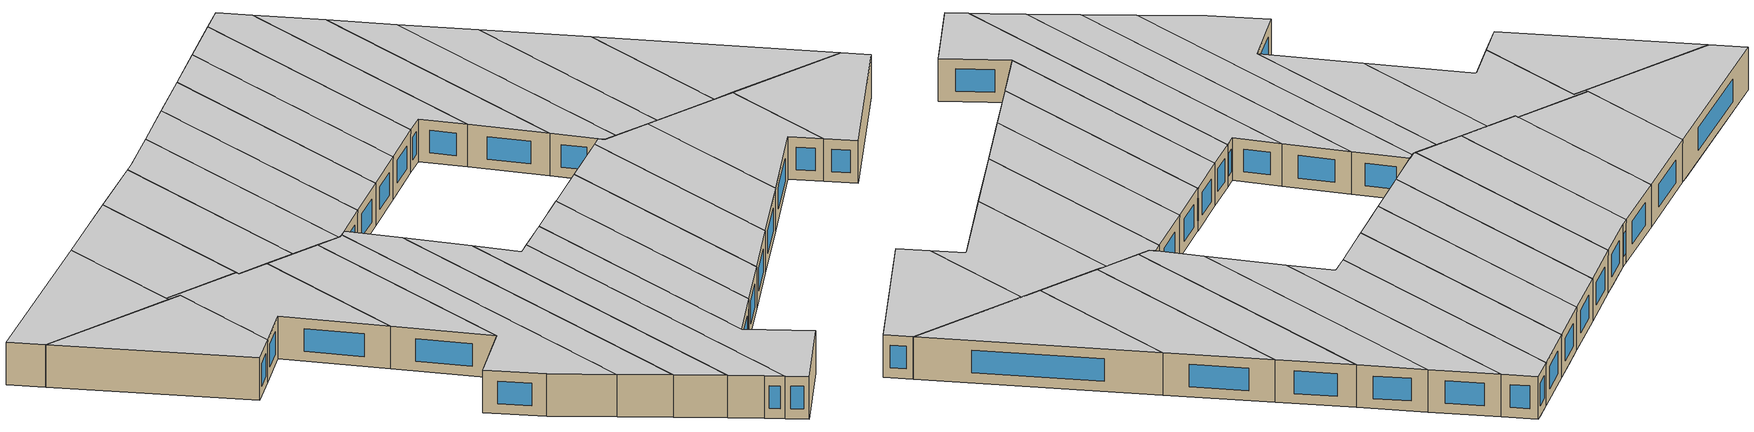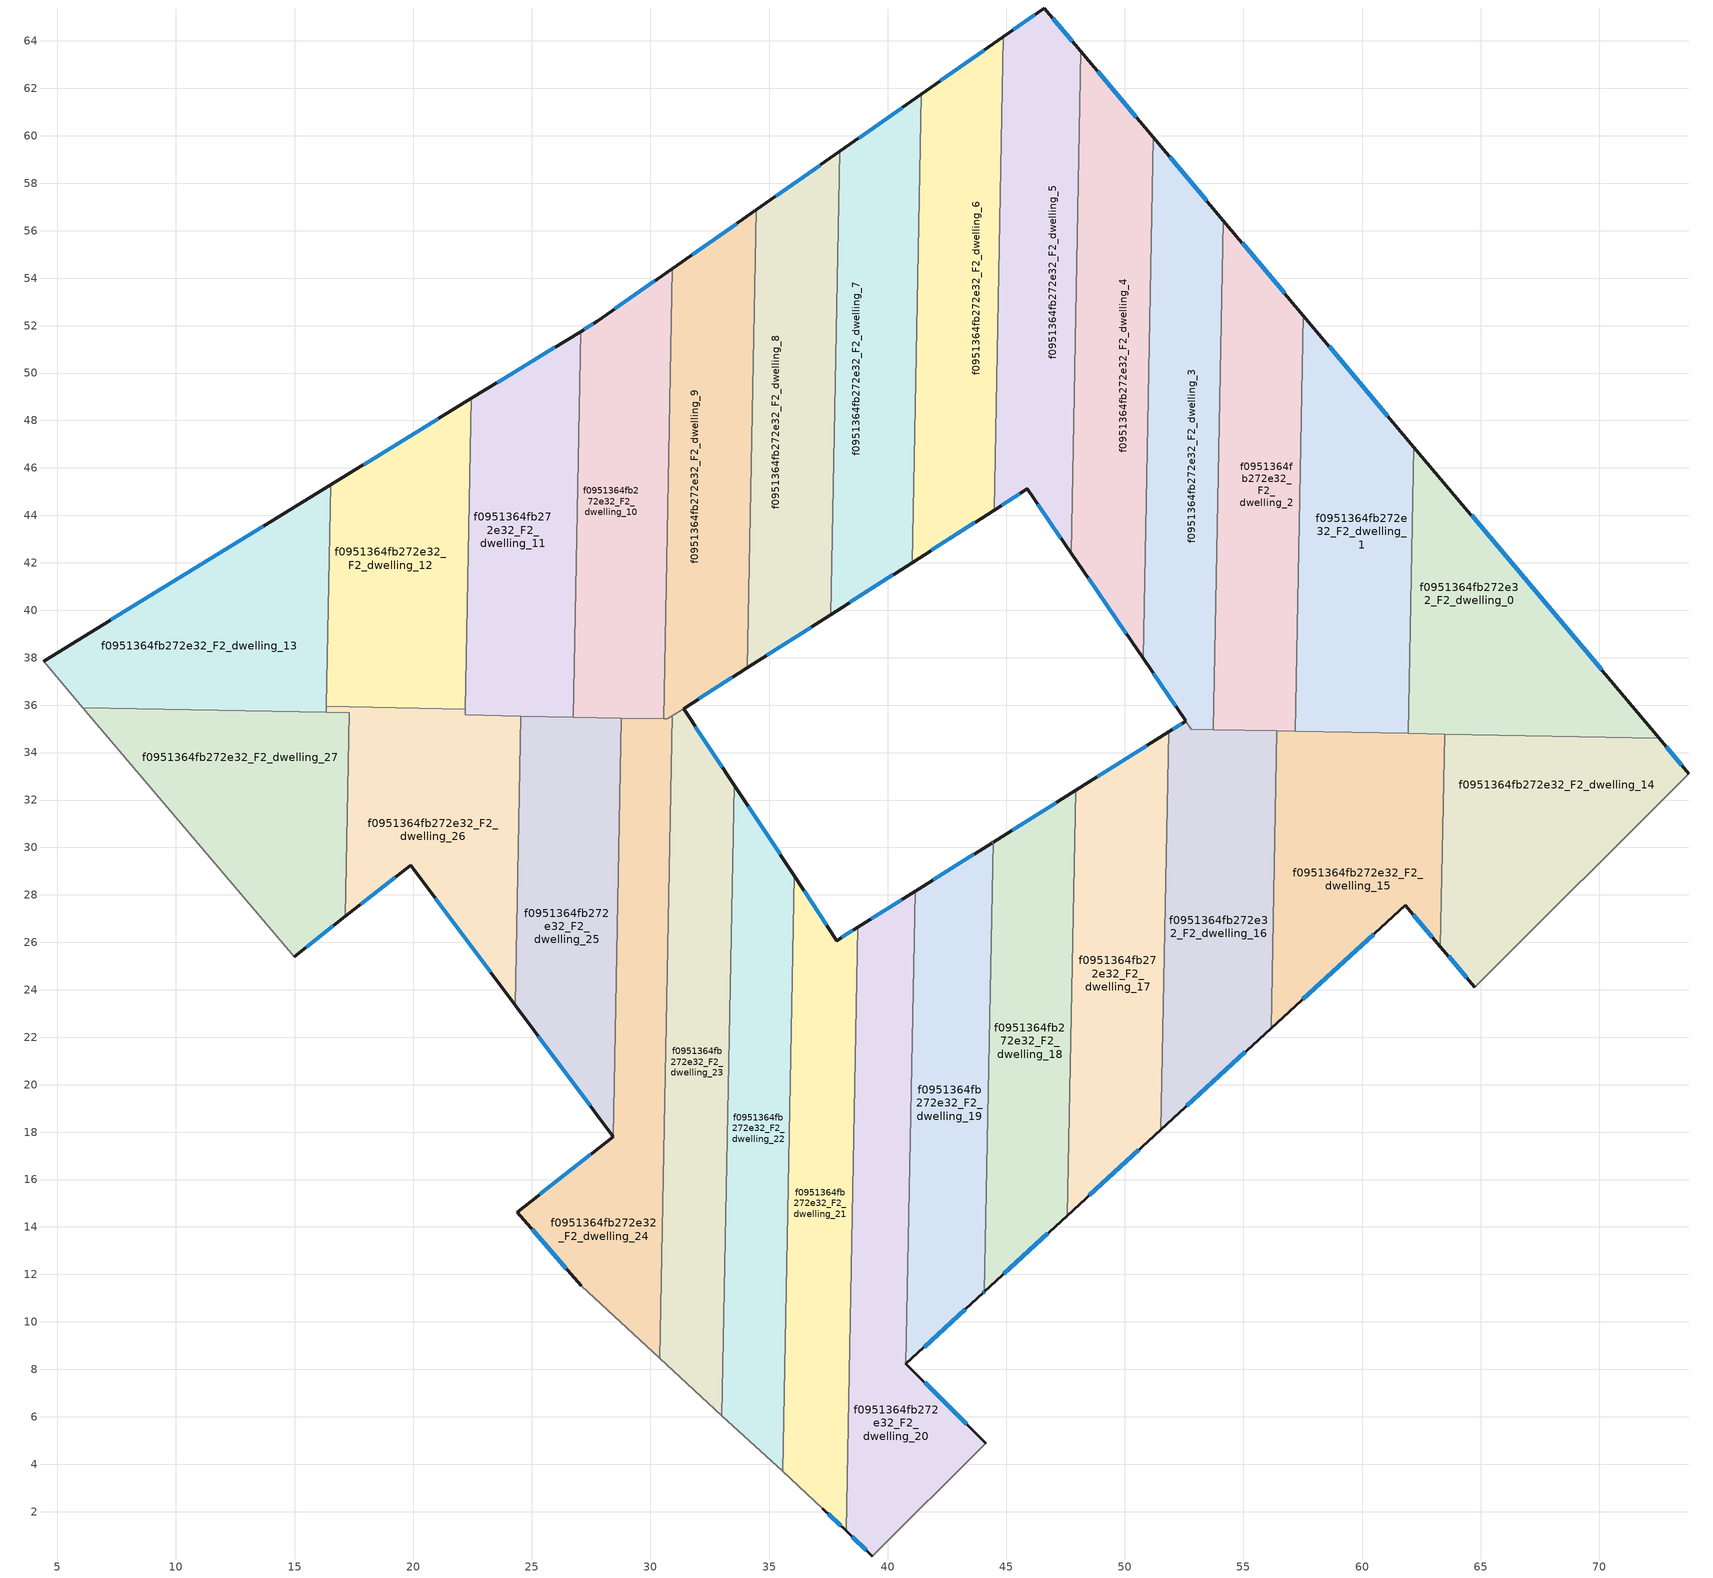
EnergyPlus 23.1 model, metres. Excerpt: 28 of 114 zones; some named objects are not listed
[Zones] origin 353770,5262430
f0951364fb272e32_F2_dwelling_0
 floor to f0951364fb272e32_F1_dwelling_0 (EU_floor_Construction): 62.29,46.76 72.52,34.61 62.06,34.81 z6
 floor to f0951364fb272e32_F1_dwelling_1 (EU_floor_Construction): 62.19,46.88 62.29,46.76 62.06,34.81 61.96,34.81 z6
 wall outside (EU_wall_Construction): 72.52,34.61 62.19,46.88 z6:9
 wall to f0951364fb272e32_F2_dwelling_1 (EU_wall_Construction): 62.19,46.88 61.96,34.81 z6:9
 wall to f0951364fb272e32_F2_dwelling_14 (EU_wall_Construction): 63.48,34.78 72.52,34.61 z6:9
 wall to f0951364fb272e32_F2_dwelling_15 (EU_wall_Construction): 61.96,34.81 63.48,34.78 z6:9
 window (EU_Window_Construction): 70.1,37.49 64.62,44 z6.7:8.3
 ceiling to f0951364fb272e32_F3_dwelling_0 (EU_floor_Construction): 72.52,34.61 62.19,46.88 61.96,34.81 z9
f0951364fb272e32_F2_dwelling_1
 floor to f0951364fb272e32_F1_dwelling_1 (EU_floor_Construction): 58.03,51.82 62.19,46.88 61.96,34.81 57.7,34.89 z6
 floor to f0951364fb272e32_F1_dwelling_2 (EU_floor_Construction): 57.52,52.43 58.03,51.82 57.7,34.89 57.18,34.91 z6
 wall outside (EU_wall_Construction): 62.19,46.88 57.52,52.43 z6:9
 wall to f0951364fb272e32_F2_dwelling_2 (EU_wall_Construction): 57.52,52.43 57.18,34.91 z6:9
 wall to f0951364fb272e32_F2_dwelling_15 (EU_wall_Construction): 57.18,34.91 61.96,34.81 z6:9
 window (EU_Window_Construction): 61.1,48.18 58.62,51.12 z6.7:8.3
 ceiling to f0951364fb272e32_F3_dwelling_1 (EU_floor_Construction): 61.96,34.81 62.19,46.88 57.52,52.43 57.18,34.91 z9
f0951364fb272e32_F2_dwelling_10
 floor to f0951364fb272e32_F1_dwelling_11 (EU_floor_Construction): 29.95,53.72 29.6,35.44 26.74,35.5 27.05,51.75 27.76,52.18 z6
 floor to f0951364fb272e32_F1_dwelling_10 (EU_floor_Construction): 30.93,54.4 30.56,35.42 29.6,35.44 29.95,53.72 z6
 wall outside (EU_wall_Construction): 30.93,54.4 27.76,52.18 27.05,51.75 z6:9
 wall to f0951364fb272e32_F2_dwelling_11 (EU_wall_Construction): 27.05,51.75 26.74,35.5 z6:9
 wall to f0951364fb272e32_F2_dwelling_9 (EU_wall_Construction): 30.56,35.42 30.93,54.4 z6:9
 wall to f0951364fb272e32_F2_dwelling_25 (EU_wall_Construction): 26.74,35.5 28.77,35.46 z6:9
 wall to f0951364fb272e32_F2_dwelling_24 (EU_wall_Construction): 28.77,35.46 30.56,35.42 z6:9
 window (EU_Window_Construction): 27.59,52.08 27.22,51.85 / 30.18,53.88 28.5,52.71 z6.7:8.3
 ceiling to f0951364fb272e32_F3_dwelling_10 (EU_floor_Construction): 30.56,35.42 30.93,54.4 27.76,52.18 27.05,51.75 26.74,35.5 z9
f0951364fb272e32_F2_dwelling_11
 floor to f0951364fb272e32_F1_dwelling_12 (EU_floor_Construction): 26.2,51.23 25.9,35.51 22.2,35.59 22.46,48.93 z6
 floor to f0951364fb272e32_F1_dwelling_11 (EU_floor_Construction): 27.05,51.75 26.74,35.5 25.9,35.51 26.2,51.23 z6
 wall outside (EU_wall_Construction): 27.05,51.75 22.46,48.93 z6:9
 wall to f0951364fb272e32_F2_dwelling_12 (EU_wall_Construction): 22.46,48.93 22.2,35.84 z6:9
 wall to f0951364fb272e32_F2_dwelling_26 (EU_wall_Construction): 22.2,35.84 22.2,35.59 24.53,35.54 z6:9
 wall to f0951364fb272e32_F2_dwelling_25 (EU_wall_Construction): 24.53,35.54 26.74,35.5 z6:9
 window (EU_Window_Construction): 25.97,51.09 23.54,49.59 z6.7:8.3
 ceiling to f0951364fb272e32_F3_dwelling_11 (EU_floor_Construction): 26.74,35.5 27.05,51.75 22.46,48.93 22.2,35.59 z9
f0951364fb272e32_F2_dwelling_12
 floor to f0951364fb272e32_F1_dwelling_13 (EU_floor_Construction): 21.77,48.51 21.52,35.85 16.34,35.95 16.52,45.29 z6
 floor to f0951364fb272e32_F1_dwelling_12 (EU_floor_Construction): 22.46,48.93 22.2,35.84 21.52,35.85 21.77,48.51 z6
 wall outside (EU_wall_Construction): 22.46,48.93 16.52,45.29 z6:9
 wall to f0951364fb272e32_F2_dwelling_26 (EU_wall_Construction): 16.34,35.95 22.2,35.84 z6:9
 wall to f0951364fb272e32_F2_dwelling_13 (EU_wall_Construction): 16.52,45.29 16.34,35.95 z6:9
 window (EU_Window_Construction): 21.06,48.07 17.92,46.14 z6.7:8.3
 ceiling to f0951364fb272e32_F3_dwelling_12 (EU_floor_Construction): 22.2,35.84 22.46,48.93 16.52,45.29 16.34,35.95 z9
f0951364fb272e32_F2_dwelling_13
 floor to f0951364fb272e32_F1_dwelling_14 (EU_floor_Construction): 16.04,44.99 15.86,35.71 6.07,35.9 4.41,37.86 z6
 floor adiabatic (EU_floor_Construction): 16.52,45.29 16.34,35.7 15.86,35.71 16.04,44.99 z6
 wall outside (EU_wall_Construction): 16.52,45.29 4.41,37.86 z6:9
 wall adiabatic (EU_wall_Construction): 4.41,37.86 6.07,35.9 z6:9
 wall to f0951364fb272e32_F2_dwelling_27 (EU_wall_Construction): 6.07,35.9 16.34,35.7 z6:9
 wall to f0951364fb272e32_F2_dwelling_26 (EU_wall_Construction): 16.34,35.7 16.34,35.95 z6:9
 window (EU_Window_Construction): 13.68,43.54 7.26,39.6 z6.7:8.3
 ceiling to f0951364fb272e32_F3_dwelling_13 (EU_floor_Construction): 16.34,35.7 16.52,45.29 4.41,37.86 6.07,35.9 z9
f0951364fb272e32_F2_dwelling_14
 floor to f0951364fb272e32_F1_dwelling_15 (EU_floor_Construction): 72.52,34.61 73.78,33.11 64.75,24.11 63.31,25.81 63.48,34.78 z6
 wall outside (EU_wall_Construction): 63.31,25.81 64.75,24.11 / 73.78,33.11 72.52,34.61 z6:9
 wall to f0951364fb272e32_F2_dwelling_15 (EU_wall_Construction): 63.48,34.78 63.31,25.81 z6:9
 wall adiabatic (EU_wall_Construction): 64.75,24.11 73.78,33.11 z6:9
 window (EU_Window_Construction): 63.65,25.41 64.41,24.5 / 73.49,33.46 72.82,34.26 z6.7:8.3
 ceiling to f0951364fb272e32_F3_dwelling_14 (EU_floor_Construction): 73.78,33.11 72.52,34.61 63.48,34.78 63.31,25.81 64.75,24.11 z9
f0951364fb272e32_F2_dwelling_15
 floor to f0951364fb272e32_F1_dwelling_16 (EU_floor_Construction): 63.48,34.78 63.31,25.81 61.82,27.57 56.17,22.38 56.41,34.92 z6
 wall outside (EU_wall_Construction): 56.17,22.38 61.82,27.57 63.31,25.81 z6:9
 wall to f0951364fb272e32_F2_dwelling_16 (EU_wall_Construction): 56.41,34.92 56.17,22.38 z6:9
 wall to f0951364fb272e32_F2_dwelling_2 (EU_wall_Construction): 57.18,34.91 56.41,34.92 z6:9
 window (EU_Window_Construction): 57.5,23.6 60.49,26.35 / 62.17,27.16 62.96,26.22 z6.7:8.3
 ceiling to f0951364fb272e32_F3_dwelling_15 (EU_floor_Construction): 63.31,25.81 63.48,34.78 56.41,34.92 56.17,22.38 61.82,27.57 z9
f0951364fb272e32_F2_dwelling_16
 floor to f0951364fb272e32_F1_dwelling_17 (EU_floor_Construction): 56.41,34.92 56.17,22.38 51.52,18.11 51.84,34.88 52.36,35.2 52.66,35.19 52.8,34.99 z6
 floor to f0951364fb272e32_F1_dwelling_3 (EU_floor_Construction): 52.57,35.32 52.66,35.19 52.36,35.2 52.57,35.33 z6
 wall outside (EU_wall_Construction): 52.57,35.33 51.84,34.88 / 51.52,18.11 56.17,22.38 z6:9
 wall to f0951364fb272e32_F2_dwelling_17 (EU_wall_Construction): 51.84,34.88 51.52,18.11 z6:9
 wall to f0951364fb272e32_F2_dwelling_3 (EU_wall_Construction): 53.73,34.97 52.8,34.99 52.57,35.33 z6:9
 wall to f0951364fb272e32_F2_dwelling_2 (EU_wall_Construction): 56.41,34.92 53.73,34.97 z6:9
 window (EU_Window_Construction): 52.4,35.22 52.01,34.98 / 52.61,19.11 55.08,21.38 z6.7:8.3
 ceiling to f0951364fb272e32_F3_dwelling_16 (EU_floor_Construction): 56.17,22.38 56.41,34.92 52.8,34.99 52.57,35.33 51.84,34.88 51.52,18.11 z9
f0951364fb272e32_F2_dwelling_17
 floor to f0951364fb272e32_F1_dwelling_18 (EU_floor_Construction): 51.84,34.88 51.52,18.11 47.57,14.48 47.92,32.41 z6
 wall outside (EU_wall_Construction): 51.84,34.88 47.92,32.41 / 47.57,14.48 51.52,18.11 z6:9
 wall to f0951364fb272e32_F2_dwelling_18 (EU_wall_Construction): 47.92,32.41 47.57,14.48 z6:9
 window (EU_Window_Construction): 50.92,34.3 48.84,32.99 / 48.5,15.33 50.59,17.26 z6.7:8.3
 ceiling to f0951364fb272e32_F3_dwelling_17 (EU_floor_Construction): 51.52,18.11 51.84,34.88 47.92,32.41 47.57,14.48 z9
f0951364fb272e32_F2_dwelling_18
 floor to f0951364fb272e32_F1_dwelling_19 (EU_floor_Construction): 47.92,32.41 47.57,14.48 44.08,11.27 44.45,30.22 z6
 wall outside (EU_wall_Construction): 44.08,11.27 47.57,14.48 / 47.92,32.41 44.45,30.22 z6:9
 wall to f0951364fb272e32_F2_dwelling_19 (EU_wall_Construction): 44.45,30.22 44.08,11.27 z6:9
 window (EU_Window_Construction): 44.9,12.03 46.75,13.73 / 47.11,31.89 45.26,30.73 z6.7:8.3
 ceiling to f0951364fb272e32_F3_dwelling_18 (EU_floor_Construction): 47.57,14.48 47.92,32.41 44.45,30.22 44.08,11.27 z9
f0951364fb272e32_F2_dwelling_19
 floor to f0951364fb272e32_F1_dwelling_20 (EU_floor_Construction): 44.45,30.22 44.08,11.27 44.03,11.22 40.77,8.24 41.16,28.15 44.4,30.19 z6
 wall outside (EU_wall_Construction): 44.45,30.22 44.4,30.19 41.16,28.15 / 40.77,8.24 44.03,11.22 44.08,11.27 z6:9
 wall to f0951364fb272e32_F2_dwelling_20 (EU_wall_Construction): 41.16,28.15 40.77,8.24 z6:9
 window (EU_Window_Construction): 44.44,30.21 44.41,30.19 / 44.04,11.24 44.07,11.26 / 41.54,8.94 43.26,10.52 / 43.64,29.71 41.92,28.63 z6.7:8.3
 ceiling to f0951364fb272e32_F3_dwelling_19 (EU_floor_Construction): 44.03,11.22 44.08,11.27 44.45,30.22 44.4,30.19 41.16,28.15 40.77,8.24 z9
f0951364fb272e32_F2_dwelling_2
 floor to f0951364fb272e32_F1_dwelling_2 (EU_floor_Construction): 54.78,55.69 57.52,52.43 57.18,34.91 54.37,34.96 z6
 floor to f0951364fb272e32_F1_dwelling_3 (EU_floor_Construction): 54.15,56.43 54.78,55.69 54.38,35.16 53.74,35.17 z6
 floor to f0951364fb272e32_F1_dwelling_17 (EU_floor_Construction): 56.13,34.93 53.73,34.97 53.74,35.17 54.38,35.16 54.37,34.96 z6
 wall outside (EU_wall_Construction): 57.52,52.43 54.15,56.43 z6:9
 wall to f0951364fb272e32_F2_dwelling_3 (EU_wall_Construction): 54.15,56.43 53.73,34.97 z6:9
 window (EU_Window_Construction): 56.73,53.37 54.94,55.49 z6.7:8.3
 ceiling to f0951364fb272e32_F3_dwelling_2 (EU_floor_Construction): 57.18,34.91 57.52,52.43 54.15,56.43 53.73,34.97 z9
f0951364fb272e32_F2_dwelling_20
 floor to f0951364fb272e32_F1_dwelling_21 (EU_floor_Construction): 41.16,28.15 40.77,8.24 44.13,4.89 39.36,0.13 38.25,1.19 38.74,26.63 z6
 wall outside (EU_wall_Construction): 44.13,4.89 40.77,8.24 / 38.25,1.19 39.36,0.13 / 41.16,28.15 38.74,26.63 z6:9
 wall adiabatic (EU_wall_Construction): 39.36,0.13 44.13,4.89 z6:9
 wall to f0951364fb272e32_F2_dwelling_21 (EU_wall_Construction): 38.74,26.63 38.25,1.19 z6:9
 window (EU_Window_Construction): 43.34,5.68 41.56,7.45 / 38.51,0.94 39.1,0.38 / 40.59,27.79 39.31,26.99 z6.7:8.3
 ceiling to f0951364fb272e32_F3_dwelling_20 (EU_floor_Construction): 44.13,4.89 40.77,8.24 41.16,28.15 38.74,26.63 38.25,1.19 39.36,0.13 z9
f0951364fb272e32_F2_dwelling_21
 floor to f0951364fb272e32_F1_dwelling_22 (EU_floor_Construction): 38.74,26.63 38.25,1.19 37.28,2.13 35.57,3.7 36.06,28.81 37.87,26.08 z6
 wall outside (EU_wall_Construction): 38.74,26.63 37.87,26.08 36.06,28.81 / 37.28,2.13 38.25,1.19 z6:9
 wall adiabatic (EU_wall_Construction): 35.57,3.7 37.28,2.13 z6:9
 wall to f0951364fb272e32_F2_dwelling_22 (EU_wall_Construction): 36.06,28.81 35.57,3.7 z6:9
 window (EU_Window_Construction): 37.44,26.72 36.48,28.17 / 38.54,26.5 38.07,26.21 / 37.5,1.91 38.02,1.41 z6.7:8.3
 ceiling to f0951364fb272e32_F3_dwelling_21 (EU_floor_Construction): 38.25,1.19 38.74,26.63 37.87,26.08 36.06,28.81 35.57,3.7 37.28,2.13 z9
f0951364fb272e32_F2_dwelling_22
 floor to f0951364fb272e32_F1_dwelling_23 (EU_floor_Construction): 33.53,32.63 36.06,28.81 35.57,3.7 33.02,6.05 z6
 wall outside (EU_wall_Construction): 36.06,28.81 33.53,32.63 z6:9
 wall adiabatic (EU_wall_Construction): 33.02,6.05 35.57,3.7 z6:9
 wall to f0951364fb272e32_F2_dwelling_23 (EU_wall_Construction): 33.53,32.63 33.02,6.05 z6:9
 window (EU_Window_Construction): 35.47,29.7 34.13,31.73 z6.7:8.3
 ceiling to f0951364fb272e32_F3_dwelling_22 (EU_floor_Construction): 35.57,3.7 36.06,28.81 33.53,32.63 33.02,6.05 z9
f0951364fb272e32_F2_dwelling_23
 floor to f0951364fb272e32_F1_dwelling_24 (EU_floor_Construction): 31.4,35.86 33.53,32.63 33.02,6.05 30.39,8.47 30.92,35.55 z6
 wall outside (EU_wall_Construction): 33.53,32.63 31.4,35.86 z6:9
 wall to f0951364fb272e32_F2_dwelling_24 (EU_wall_Construction): 30.92,35.55 30.39,8.47 z6:9
 wall adiabatic (EU_wall_Construction): 30.39,8.47 33.02,6.05 z6:9
 wall to f0951364fb272e32_F2_dwelling_9 (EU_wall_Construction): 31.4,35.86 30.92,35.55 z6:9
 window (EU_Window_Construction): 33.03,33.39 31.9,35.1 z6.7:8.3
 ceiling to f0951364fb272e32_F3_dwelling_23 (EU_floor_Construction): 33.02,6.05 33.53,32.63 31.4,35.86 30.92,35.55 30.39,8.47 z9
f0951364fb272e32_F2_dwelling_24
 floor to f0951364fb272e32_F1_dwelling_25 (EU_floor_Construction): 30.92,35.55 30.39,8.47 27.09,11.51 24.39,14.63 28.43,17.81 28.77,35.46 30.71,35.42 z6
 wall outside (EU_wall_Construction): 28.43,17.81 24.39,14.63 27.09,11.51 z6:9
 wall to f0951364fb272e32_F2_dwelling_25 (EU_wall_Construction): 28.77,35.46 28.43,17.81 z6:9
 wall adiabatic (EU_wall_Construction): 27.09,11.51 30.39,8.47 z6:9
 wall to f0951364fb272e32_F2_dwelling_9 (EU_wall_Construction): 30.92,35.55 30.71,35.42 30.56,35.42 z6:9
 window (EU_Window_Construction): 25.03,13.9 26.46,12.24 / 27.48,17.06 25.34,15.37 z6.7:8.3
 ceiling to f0951364fb272e32_F3_dwelling_24 (EU_floor_Construction): 30.39,8.47 30.92,35.55 30.71,35.42 28.77,35.46 28.43,17.81 24.39,14.63 27.09,11.51 z9
f0951364fb272e32_F2_dwelling_25
 floor to f0951364fb272e32_F1_dwelling_26 (EU_floor_Construction): 28.77,35.46 28.43,17.81 24.3,23.35 24.53,35.54 z6
 wall outside (EU_wall_Construction): 24.3,23.35 28.43,17.81 z6:9
 wall to f0951364fb272e32_F2_dwelling_26 (EU_wall_Construction): 24.53,35.54 24.3,23.35 z6:9
 window (EU_Window_Construction): 25.27,22.05 27.46,19.11 z6.7:8.3
 ceiling to f0951364fb272e32_F3_dwelling_25 (EU_floor_Construction): 28.43,17.81 28.77,35.46 24.53,35.54 24.3,23.35 z9
f0951364fb272e32_F2_dwelling_26
 floor to f0951364fb272e32_F1_dwelling_27 (EU_floor_Construction): 24.53,35.54 24.3,23.35 19.9,29.25 17.14,27.09 17.31,35.68 z6
 floor to f0951364fb272e32_F1_dwelling_12 (EU_floor_Construction): 22.2,35.84 22.2,35.59 21.52,35.6 21.52,35.85 z6
 floor adiabatic (EU_floor_Construction): 21.52,35.85 21.52,35.6 16.34,35.7 16.34,35.95 z6
 wall outside (EU_wall_Construction): 17.14,27.09 19.9,29.25 24.3,23.35 z6:9
 wall to f0951364fb272e32_F2_dwelling_27 (EU_wall_Construction): 16.34,35.7 17.31,35.68 17.14,27.09 z6:9
 window (EU_Window_Construction): 20.93,27.86 23.26,24.73 / 17.79,27.6 19.25,28.74 z6.7:8.3
 ceiling to f0951364fb272e32_F3_dwelling_26 (EU_floor_Construction): 24.3,23.35 24.53,35.54 22.2,35.59 22.2,35.84 16.34,35.95 16.34,35.7 17.31,35.68 17.14,27.09 19.9,29.25 z9
f0951364fb272e32_F2_dwelling_27
 floor to f0951364fb272e32_F1_dwelling_28 (EU_floor_Construction): 17.31,35.68 17.14,27.09 14.98,25.39 6.07,35.9 z6
 wall outside (EU_wall_Construction): 14.98,25.39 17.14,27.09 z6:9
 wall adiabatic (EU_wall_Construction): 6.07,35.9 14.98,25.39 z6:9
 window (EU_Window_Construction): 15.49,25.79 16.63,26.69 z6.7:8.3
 ceiling to f0951364fb272e32_F3_dwelling_27 (EU_floor_Construction): 17.14,27.09 17.31,35.68 6.07,35.9 14.98,25.39 z9
f0951364fb272e32_F2_dwelling_3
 floor to f0951364fb272e32_F1_dwelling_3 (EU_floor_Construction): 51.99,59 54.15,56.43 53.74,35.17 52.66,35.19 52.57,35.33 51.56,36.81 z6
 floor to f0951364fb272e32_F1_dwelling_17 (EU_floor_Construction): 53.74,35.17 53.73,34.97 52.8,34.99 52.66,35.19 z6
 floor to f0951364fb272e32_F1_dwelling_4 (EU_floor_Construction): 51.2,59.94 51.99,59 51.56,36.81 50.77,37.97 z6
 wall outside (EU_wall_Construction): 50.77,37.97 52.56,35.33 / 54.15,56.43 51.2,59.94 z6:9
 wall to f0951364fb272e32_F2_dwelling_4 (EU_wall_Construction): 51.2,59.94 50.77,37.97 z6:9
 window (EU_Window_Construction): 51.19,37.35 52.14,35.95 / 53.46,57.26 51.89,59.12 z6.7:8.3
 ceiling to f0951364fb272e32_F3_dwelling_3 (EU_floor_Construction): 53.73,34.97 54.15,56.43 51.2,59.94 50.77,37.97 52.56,35.33 52.8,34.99 z9
f0951364fb272e32_F2_dwelling_4
 floor to f0951364fb272e32_F1_dwelling_5 (EU_floor_Construction): 48.15,63.56 49.18,62.34 48.76,40.91 47.74,42.41 z6
 floor adiabatic (EU_floor_Construction): 49.18,62.34 51.2,59.94 50.77,37.97 48.76,40.91 z6
 wall outside (EU_wall_Construction): 51.2,59.94 48.15,63.56 / 47.74,42.41 50.77,37.97 z6:9
 wall to f0951364fb272e32_F2_dwelling_5 (EU_wall_Construction): 48.15,63.56 47.74,42.41 z6:9
 window (EU_Window_Construction): 50.48,60.79 48.86,62.71 / 48.45,41.37 50.06,39.01 z6.7:8.3
 ceiling to f0951364fb272e32_F3_dwelling_4 (EU_floor_Construction): 50.77,37.97 51.2,59.94 48.15,63.56 47.74,42.41 z9
f0951364fb272e32_F2_dwelling_5
 floor to f0951364fb272e32_F1_dwelling_5 (EU_floor_Construction): 46.61,65.39 48.15,63.56 47.74,42.41 45.89,45.11 45.85,45.09 46.24,65.13 z6
 floor to f0951364fb272e32_F1_dwelling_6 (EU_floor_Construction): 46.24,65.13 45.85,45.09 44.49,44.22 44.88,64.18 z6
 wall outside (EU_wall_Construction): 44.49,44.22 45.89,45.11 47.74,42.41 / 48.15,63.56 46.61,65.39 44.88,64.18 z6:9
 wall to f0951364fb272e32_F2_dwelling_6 (EU_wall_Construction): 44.88,64.18 44.49,44.22 z6:9
 window (EU_Window_Construction): 46.33,44.48 47.3,43.04 / 44.82,44.43 45.56,44.9 / 46.2,65.11 45.29,64.46 / 47.79,63.99 46.97,64.96 z6.7:8.3
 ceiling to f0951364fb272e32_F3_dwelling_5 (EU_floor_Construction): 47.74,42.41 48.15,63.56 46.61,65.39 44.88,64.18 44.49,44.22 45.89,45.11 z9
f0951364fb272e32_F2_dwelling_6
 floor to f0951364fb272e32_F1_dwelling_6 (EU_floor_Construction): 44.88,64.18 44.49,44.22 42.67,43.05 43.05,62.9 z6
 floor to f0951364fb272e32_F1_dwelling_7 (EU_floor_Construction): 43.05,62.9 42.67,43.05 41.03,42.01 41.41,61.75 z6
 wall outside (EU_wall_Construction): 41.03,42.01 44.49,44.22 / 44.88,64.18 41.41,61.75 z6:9
 wall to f0951364fb272e32_F2_dwelling_7 (EU_wall_Construction): 41.41,61.75 41.03,42.01 z6:9
 window (EU_Window_Construction): 41.84,42.53 43.68,43.7 / 44.07,63.61 42.23,62.32 z6.7:8.3
 ceiling to f0951364fb272e32_F3_dwelling_6 (EU_floor_Construction): 44.49,44.22 44.88,64.18 41.41,61.75 41.03,42.01 z9
f0951364fb272e32_F2_dwelling_7
 floor to f0951364fb272e32_F1_dwelling_7 (EU_floor_Construction): 41.41,61.75 41.03,42.01 39.45,41 39.83,60.64 z6
 floor to f0951364fb272e32_F1_dwelling_8 (EU_floor_Construction): 39.83,60.64 39.45,41 37.6,39.82 37.98,59.34 z6
 wall outside (EU_wall_Construction): 41.41,61.75 37.98,59.34 / 37.6,39.82 41.03,42.01 z6:9
 wall to f0951364fb272e32_F2_dwelling_8 (EU_wall_Construction): 37.98,59.34 37.6,39.82 z6:9
 window (EU_Window_Construction): 40.61,61.19 38.78,59.91 / 38.4,40.33 40.22,41.49 z6.7:8.3
 ceiling to f0951364fb272e32_F3_dwelling_7 (EU_floor_Construction): 41.03,42.01 41.41,61.75 37.98,59.34 37.6,39.82 z9
f0951364fb272e32_F2_dwelling_8
 floor adiabatic (EU_floor_Construction): 36.58,58.36 36.2,38.92 34.09,37.58 34.47,56.88 z6
 floor to f0951364fb272e32_F1_dwelling_8 (EU_floor_Construction): 37.98,59.34 37.6,39.82 36.2,38.92 36.58,58.36 z6
 wall outside (EU_wall_Construction): 37.98,59.34 34.47,56.88 / 34.09,37.58 37.6,39.82 z6:9
 wall to f0951364fb272e32_F2_dwelling_9 (EU_wall_Construction): 34.47,56.88 34.09,37.58 z6:9
 window (EU_Window_Construction): 37.15,58.76 35.29,57.46 / 34.91,38.1 36.77,39.29 z6.7:8.3
 ceiling to f0951364fb272e32_F3_dwelling_8 (EU_floor_Construction): 37.6,39.82 37.98,59.34 34.47,56.88 34.09,37.58 z9
f0951364fb272e32_F2_dwelling_9
 floor to f0951364fb272e32_F1_dwelling_10 (EU_floor_Construction): 33.29,56.06 32.91,36.83 30.71,35.42 30.56,35.42 30.93,54.4 z6
 floor to f0951364fb272e32_F1_dwelling_9 (EU_floor_Construction): 34.47,56.88 34.09,37.58 32.91,36.83 33.29,56.06 z6
 wall outside (EU_wall_Construction): 34.47,56.88 30.93,54.4 / 31.4,35.86 34.09,37.58 z6:9
 window (EU_Window_Construction): 33.63,56.3 31.76,54.99 / 32.03,36.26 33.46,37.17 z6.7:8.3
 ceiling to f0951364fb272e32_F3_dwelling_9 (EU_floor_Construction): 34.09,37.58 34.47,56.88 30.93,54.4 30.56,35.42 30.71,35.42 z9
[Building]
EU S2 Campaign: North Axis=0; Terrain=City; Solar Distribution=FullExterior
[Site:Location]
Budapest.Ferenc.Liszt.Intl.AP: Latitude=47.437; Longitude=19.256; Time Zone=1; Elevation=185
[SizingPeriod:WeatherFileDays]
AnnualSizingPeriod: Begin Month=1; Begin Day of Month=1; End Month=12; End Day of Month=31; Day of Week for Start Day=Monday; Use Weather File Daylight Saving Period=No; Use Weather File Rain and Snow Indicators=No
[MATERIAL]
EU_InternalMass_Material: Roughness=MediumRough; Thickness=0.1; Conductivity=1; Density=1800; Specific Heat=900; Thermal Absorptance=0.9; Solar Absorptance=0.7; Visible Absorptance=0.7
[MATERIAL:NOMASS] Roughness=MediumRough; Thermal Absorptance=0.9; Solar Absorptance=0.7; Visible Absorptance=0.7
Name | Thermal Resistance
EU_wall_NoMass | 0.832559
EU_floor_NoMass | 0.872794
[WINDOWMATERIAL:SIMPLEGLAZINGSYSTEM]
EU_Window_SimpleGlazing: UFactor=2.79869; Solar Heat Gain Coefficient=0.75; Visible Transmittance=0.75
[CONSTRUCTION]
EU_wall_Construction: EU_wall_NoMass
EU_floor_Construction: EU_floor_NoMass
EU_Window_Construction: EU_Window_SimpleGlazing
EU_InternalMass_Construction: EU_InternalMass_Material
[ZONE] Type=1; Multiplier=1; Ceiling Height=autocalculate; Floor Area=autocalculate; Part of Total Floor Area=Yes
Name | Volume
f0951364fb272e32_F2_dwelling_0 | 191.372
f0951364fb272e32_F2_dwelling_1 | 211.932
f0951364fb272e32_F2_dwelling_10; f0951364fb272e32_F2_dwelling_4 | 201.654
f0951364fb272e32_F2_dwelling_11; f0951364fb272e32_F2_dwelling_13 | 201.669
f0951364fb272e32_F2_dwelling_12 | 197.268
f0951364fb272e32_F2_dwelling_14; f0951364fb272e32_F2_dwelling_22 | 201.651
f0951364fb272e32_F2_dwelling_15; f0951364fb272e32_F2_dwelling_5 | 201.657
f0951364fb272e32_F2_dwelling_16 | 202.04
f0951364fb272e32_F2_dwelling_17 | 201.64
f0951364fb272e32_F2_dwelling_18 | 189.83
f0951364fb272e32_F2_dwelling_19 | 189.155
f0951364fb272e32_F2_dwelling_2 | 201.671
f0951364fb272e32_F2_dwelling_20 | 225.987
f0951364fb272e32_F2_dwelling_21 | 201.606
f0951364fb272e32_F2_dwelling_23 | 218.518
f0951364fb272e32_F2_dwelling_24 | 212.333
f0951364fb272e32_F2_dwelling_25 | 189.781
f0951364fb272e32_F2_dwelling_26 | 191.043
f0951364fb272e32_F2_dwelling_27 | 201.662
f0951364fb272e32_F2_dwelling_3 | 201.312
f0951364fb272e32_F2_dwelling_6 | 203.542
f0951364fb272e32_F2_dwelling_7 | 199.805
f0951364fb272e32_F2_dwelling_8 | 201.66
f0951364fb272e32_F2_dwelling_9 | 200.985
[INTERNALMASS] Construction=EU_InternalMass_Construction
Name | Zone or ZoneList | Surface Area
f0951364fb272e32_F2_dwelling_0_EU_InternalMass | f0951364fb272e32_F2_dwelling_0 | 63.7906
f0951364fb272e32_F2_dwelling_1_EU_InternalMass | f0951364fb272e32_F2_dwelling_1 | 70.6443
f0951364fb272e32_F2_dwelling_2_EU_InternalMass | f0951364fb272e32_F2_dwelling_2 | 67.2238
f0951364fb272e32_F2_dwelling_3_EU_InternalMass | f0951364fb272e32_F2_dwelling_3 | 67.1047
f0951364fb272e32_F2_dwelling_4_EU_InternalMass | f0951364fb272e32_F2_dwelling_4 | 67.218
f0951364fb272e32_F2_dwelling_5_EU_InternalMass | f0951364fb272e32_F2_dwelling_5 | 67.2187
f0951364fb272e32_F2_dwelling_6_EU_InternalMass | f0951364fb272e32_F2_dwelling_6 | 67.8458
f0951364fb272e32_F2_dwelling_7_EU_InternalMass | f0951364fb272e32_F2_dwelling_7 | 66.6001
f0951364fb272e32_F2_dwelling_8_EU_InternalMass | f0951364fb272e32_F2_dwelling_8 | 67.2199
f0951364fb272e32_F2_dwelling_9_EU_InternalMass | f0951364fb272e32_F2_dwelling_9 | 66.9948
f0951364fb272e32_F2_dwelling_10_EU_InternalMass | f0951364fb272e32_F2_dwelling_10 | 67.218
f0951364fb272e32_F2_dwelling_11_EU_InternalMass | f0951364fb272e32_F2_dwelling_11 | 67.2229
f0951364fb272e32_F2_dwelling_12_EU_InternalMass | f0951364fb272e32_F2_dwelling_12 | 65.7566
f0951364fb272e32_F2_dwelling_13_EU_InternalMass | f0951364fb272e32_F2_dwelling_13 | 67.2228
f0951364fb272e32_F2_dwelling_14_EU_InternalMass | f0951364fb272e32_F2_dwelling_14 | 67.2172
f0951364fb272e32_F2_dwelling_15_EU_InternalMass | f0951364fb272e32_F2_dwelling_15 | 67.219
f0951364fb272e32_F2_dwelling_16_EU_InternalMass | f0951364fb272e32_F2_dwelling_16 | 67.3467
f0951364fb272e32_F2_dwelling_17_EU_InternalMass | f0951364fb272e32_F2_dwelling_17 | 67.2134
f0951364fb272e32_F2_dwelling_18_EU_InternalMass | f0951364fb272e32_F2_dwelling_18 | 63.2816
f0951364fb272e32_F2_dwelling_19_EU_InternalMass | f0951364fb272e32_F2_dwelling_19 | 63.0474
f0951364fb272e32_F2_dwelling_20_EU_InternalMass | f0951364fb272e32_F2_dwelling_20 | 75.3275
f0951364fb272e32_F2_dwelling_21_EU_InternalMass | f0951364fb272e32_F2_dwelling_21 | 67.2022
f0951364fb272e32_F2_dwelling_22_EU_InternalMass | f0951364fb272e32_F2_dwelling_22 | 67.2173
f0951364fb272e32_F2_dwelling_23_EU_InternalMass | f0951364fb272e32_F2_dwelling_23 | 72.838
f0951364fb272e32_F2_dwelling_24_EU_InternalMass | f0951364fb272e32_F2_dwelling_24 | 70.7776
f0951364fb272e32_F2_dwelling_25_EU_InternalMass | f0951364fb272e32_F2_dwelling_25 | 63.2594
f0951364fb272e32_F2_dwelling_26_EU_InternalMass | f0951364fb272e32_F2_dwelling_26 | 63.6798
f0951364fb272e32_F2_dwelling_27_EU_InternalMass | f0951364fb272e32_F2_dwelling_27 | 67.2205
[OTHEREQUIPMENT] Fuel Type=Electricity; Design Level Calculation Method=Watts/Area; Power per Zone Floor Area=1; Fraction Latent=0; Fraction Radiant=0; Fraction Lost=0; Carbon Dioxide Generation Rate=0; EndUse Subcategory=EU_Step8_InternalGains
Name | Zone or ZoneList or Space or SpaceList | Schedule
EU_Step8_InternalGain_f0951364fb272e32_F2_dwelling_0_f000 | f0951364fb272e32_F2_dwelling_0 | EU_Step8_GainSchedule_f0951364fb272e32_F2_dwelling_0_f000
EU_Step8_InternalGain_f0951364fb272e32_F2_dwelling_1_f000 | f0951364fb272e32_F2_dwelling_1 | EU_Step8_GainSchedule_f0951364fb272e32_F2_dwelling_1_f000
EU_Step8_InternalGain_f0951364fb272e32_F2_dwelling_2_f000 | f0951364fb272e32_F2_dwelling_2 | EU_Step8_GainSchedule_f0951364fb272e32_F2_dwelling_2_f000
EU_Step8_InternalGain_f0951364fb272e32_F2_dwelling_3_f000 | f0951364fb272e32_F2_dwelling_3 | EU_Step8_GainSchedule_f0951364fb272e32_F2_dwelling_3_f000
EU_Step8_InternalGain_f0951364fb272e32_F2_dwelling_4_f000 | f0951364fb272e32_F2_dwelling_4 | EU_Step8_GainSchedule_f0951364fb272e32_F2_dwelling_4_f000
EU_Step8_InternalGain_f0951364fb272e32_F2_dwelling_5_f000 | f0951364fb272e32_F2_dwelling_5 | EU_Step8_GainSchedule_f0951364fb272e32_F2_dwelling_5_f000
EU_Step8_InternalGain_f0951364fb272e32_F2_dwelling_6_f000 | f0951364fb272e32_F2_dwelling_6 | EU_Step8_GainSchedule_f0951364fb272e32_F2_dwelling_6_f000
EU_Step8_InternalGain_f0951364fb272e32_F2_dwelling_7_f000 | f0951364fb272e32_F2_dwelling_7 | EU_Step8_GainSchedule_f0951364fb272e32_F2_dwelling_7_f000
EU_Step8_InternalGain_f0951364fb272e32_F2_dwelling_8_f000 | f0951364fb272e32_F2_dwelling_8 | EU_Step8_GainSchedule_f0951364fb272e32_F2_dwelling_8_f000
EU_Step8_InternalGain_f0951364fb272e32_F2_dwelling_9_f000 | f0951364fb272e32_F2_dwelling_9 | EU_Step8_GainSchedule_f0951364fb272e32_F2_dwelling_9_f000
EU_Step8_InternalGain_f0951364fb272e32_F2_dwelling_10_f000 | f0951364fb272e32_F2_dwelling_10 | EU_Step8_GainSchedule_f0951364fb272e32_F2_dwelling_10_f000
EU_Step8_InternalGain_f0951364fb272e32_F2_dwelling_11_f000 | f0951364fb272e32_F2_dwelling_11 | EU_Step8_GainSchedule_f0951364fb272e32_F2_dwelling_11_f000
EU_Step8_InternalGain_f0951364fb272e32_F2_dwelling_12_f000 | f0951364fb272e32_F2_dwelling_12 | EU_Step8_GainSchedule_f0951364fb272e32_F2_dwelling_12_f000
EU_Step8_InternalGain_f0951364fb272e32_F2_dwelling_13_f000 | f0951364fb272e32_F2_dwelling_13 | EU_Step8_GainSchedule_f0951364fb272e32_F2_dwelling_13_f000
EU_Step8_InternalGain_f0951364fb272e32_F2_dwelling_14_f000 | f0951364fb272e32_F2_dwelling_14 | EU_Step8_GainSchedule_f0951364fb272e32_F2_dwelling_14_f000
EU_Step8_InternalGain_f0951364fb272e32_F2_dwelling_15_f000 | f0951364fb272e32_F2_dwelling_15 | EU_Step8_GainSchedule_f0951364fb272e32_F2_dwelling_15_f000
EU_Step8_InternalGain_f0951364fb272e32_F2_dwelling_16_f000 | f0951364fb272e32_F2_dwelling_16 | EU_Step8_GainSchedule_f0951364fb272e32_F2_dwelling_16_f000
EU_Step8_InternalGain_f0951364fb272e32_F2_dwelling_17_f000 | f0951364fb272e32_F2_dwelling_17 | EU_Step8_GainSchedule_f0951364fb272e32_F2_dwelling_17_f000
EU_Step8_InternalGain_f0951364fb272e32_F2_dwelling_18_f000 | f0951364fb272e32_F2_dwelling_18 | EU_Step8_GainSchedule_f0951364fb272e32_F2_dwelling_18_f000
EU_Step8_InternalGain_f0951364fb272e32_F2_dwelling_19_f000 | f0951364fb272e32_F2_dwelling_19 | EU_Step8_GainSchedule_f0951364fb272e32_F2_dwelling_19_f000
EU_Step8_InternalGain_f0951364fb272e32_F2_dwelling_20_f000 | f0951364fb272e32_F2_dwelling_20 | EU_Step8_GainSchedule_f0951364fb272e32_F2_dwelling_20_f000
EU_Step8_InternalGain_f0951364fb272e32_F2_dwelling_21_f000 | f0951364fb272e32_F2_dwelling_21 | EU_Step8_GainSchedule_f0951364fb272e32_F2_dwelling_21_f000
EU_Step8_InternalGain_f0951364fb272e32_F2_dwelling_22_f000 | f0951364fb272e32_F2_dwelling_22 | EU_Step8_GainSchedule_f0951364fb272e32_F2_dwelling_22_f000
EU_Step8_InternalGain_f0951364fb272e32_F2_dwelling_23_f000 | f0951364fb272e32_F2_dwelling_23 | EU_Step8_GainSchedule_f0951364fb272e32_F2_dwelling_23_f000
EU_Step8_InternalGain_f0951364fb272e32_F2_dwelling_24_f000 | f0951364fb272e32_F2_dwelling_24 | EU_Step8_GainSchedule_f0951364fb272e32_F2_dwelling_24_f000
EU_Step8_InternalGain_f0951364fb272e32_F2_dwelling_25_f000 | f0951364fb272e32_F2_dwelling_25 | EU_Step8_GainSchedule_f0951364fb272e32_F2_dwelling_25_f000
EU_Step8_InternalGain_f0951364fb272e32_F2_dwelling_26_f000 | f0951364fb272e32_F2_dwelling_26 | EU_Step8_GainSchedule_f0951364fb272e32_F2_dwelling_26_f000
EU_Step8_InternalGain_f0951364fb272e32_F2_dwelling_27_f000 | f0951364fb272e32_F2_dwelling_27 | EU_Step8_GainSchedule_f0951364fb272e32_F2_dwelling_27_f000
[ZONEVENTILATION:DESIGNFLOWRATE] Schedule=EU_AlwaysOn; Design Flow Rate Calculation Method=AirChanges/Hour; Air Changes per Hour=0.475469; Ventilation Type=Natural; Fan Pressure Rise=0; Fan Total Efficiency=1; Constant Term Coefficient=1; Temperature Term Coefficient=0; Velocity Term Coefficient=0; Velocity Squared Term Coefficient=0; Minimum Indoor Temperature=-100; Maximum Indoor Temperature=100; Delta Temperature=-100; Minimum Outdoor Temperature=-100; Maximum Outdoor Temperature=100; Maximum Wind Speed=40
Name | Zone or ZoneList or Space or SpaceList
EU_ConstantAir_f0951364fb272e32_F2_dwelling_0 | f0951364fb272e32_F2_dwelling_0
EU_ConstantAir_f0951364fb272e32_F2_dwelling_1 | f0951364fb272e32_F2_dwelling_1
EU_ConstantAir_f0951364fb272e32_F2_dwelling_2 | f0951364fb272e32_F2_dwelling_2
EU_ConstantAir_f0951364fb272e32_F2_dwelling_3 | f0951364fb272e32_F2_dwelling_3
EU_ConstantAir_f0951364fb272e32_F2_dwelling_4 | f0951364fb272e32_F2_dwelling_4
EU_ConstantAir_f0951364fb272e32_F2_dwelling_5 | f0951364fb272e32_F2_dwelling_5
EU_ConstantAir_f0951364fb272e32_F2_dwelling_6 | f0951364fb272e32_F2_dwelling_6
EU_ConstantAir_f0951364fb272e32_F2_dwelling_7 | f0951364fb272e32_F2_dwelling_7
EU_ConstantAir_f0951364fb272e32_F2_dwelling_8 | f0951364fb272e32_F2_dwelling_8
EU_ConstantAir_f0951364fb272e32_F2_dwelling_9 | f0951364fb272e32_F2_dwelling_9
EU_ConstantAir_f0951364fb272e32_F2_dwelling_10 | f0951364fb272e32_F2_dwelling_10
EU_ConstantAir_f0951364fb272e32_F2_dwelling_11 | f0951364fb272e32_F2_dwelling_11
EU_ConstantAir_f0951364fb272e32_F2_dwelling_12 | f0951364fb272e32_F2_dwelling_12
EU_ConstantAir_f0951364fb272e32_F2_dwelling_13 | f0951364fb272e32_F2_dwelling_13
EU_ConstantAir_f0951364fb272e32_F2_dwelling_14 | f0951364fb272e32_F2_dwelling_14
EU_ConstantAir_f0951364fb272e32_F2_dwelling_15 | f0951364fb272e32_F2_dwelling_15
EU_ConstantAir_f0951364fb272e32_F2_dwelling_16 | f0951364fb272e32_F2_dwelling_16
EU_ConstantAir_f0951364fb272e32_F2_dwelling_17 | f0951364fb272e32_F2_dwelling_17
EU_ConstantAir_f0951364fb272e32_F2_dwelling_18 | f0951364fb272e32_F2_dwelling_18
EU_ConstantAir_f0951364fb272e32_F2_dwelling_19 | f0951364fb272e32_F2_dwelling_19
EU_ConstantAir_f0951364fb272e32_F2_dwelling_20 | f0951364fb272e32_F2_dwelling_20
EU_ConstantAir_f0951364fb272e32_F2_dwelling_21 | f0951364fb272e32_F2_dwelling_21
EU_ConstantAir_f0951364fb272e32_F2_dwelling_22 | f0951364fb272e32_F2_dwelling_22
EU_ConstantAir_f0951364fb272e32_F2_dwelling_23 | f0951364fb272e32_F2_dwelling_23
EU_ConstantAir_f0951364fb272e32_F2_dwelling_24 | f0951364fb272e32_F2_dwelling_24
EU_ConstantAir_f0951364fb272e32_F2_dwelling_25 | f0951364fb272e32_F2_dwelling_25
EU_ConstantAir_f0951364fb272e32_F2_dwelling_26 | f0951364fb272e32_F2_dwelling_26
EU_ConstantAir_f0951364fb272e32_F2_dwelling_27 | f0951364fb272e32_F2_dwelling_27
[HVACTEMPLATE:THERMOSTAT] Constant Heating Setpoint=20; Constant Cooling Setpoint=50
EU_HeatOnly_f0951364fb272e32_F3_dwelling_0; EU_HeatOnly_f0951364fb272e32_F3_dwelling_1; EU_HeatOnly_f0951364fb272e32_F3_dwelling_2; EU_HeatOnly_f0951364fb272e32_F3_dwelling_3; EU_HeatOnly_f0951364fb272e32_F3_dwelling_4; EU_HeatOnly_f0951364fb272e32_F3_dwelling_5; EU_HeatOnly_f0951364fb272e32_F3_dwelling_6; EU_HeatOnly_f0951364fb272e32_F3_dwelling_7; EU_HeatOnly_f0951364fb272e32_F3_dwelling_8; EU_HeatOnly_f0951364fb272e32_F3_dwelling_9; EU_HeatOnly_f0951364fb272e32_F3_dwelling_10; EU_HeatOnly_f0951364fb272e32_F3_dwelling_11; EU_HeatOnly_f0951364fb272e32_F3_dwelling_12
[HVACTEMPLATE:ZONE:IDEALLOADSAIRSYSTEM] System Availability Schedule=EU_AlwaysOn; Maximum Heating Supply Air Temperature=50; Minimum Cooling Supply Air Temperature=13; Maximum Heating Supply Air Humidity Ratio=0.0156; Minimum Cooling Supply Air Humidity Ratio=0.0077; Heating Limit=NoLimit; Cooling Limit=NoLimit; Heating Availability Schedule=EU_AlwaysOn; Cooling Availability Schedule=EU_CoolingOff; Dehumidification Control Type=ConstantSensibleHeatRatio; Cooling Sensible Heat Ratio=0.7; Dehumidification Setpoint=60; Humidification Control Type=None; Humidification Setpoint=30; Outdoor Air Method=None; Outdoor Air Flow Rate per Person=0.00944; Outdoor Air Flow Rate per Zone Floor Area=0; Outdoor Air Flow Rate per Zone=0; Demand Controlled Ventilation Type=None; Outdoor Air Economizer Type=NoEconomizer; Heat Recovery Type=None; Sensible Heat Recovery Effectiveness=0.7; Latent Heat Recovery Effectiveness=0.65
Name | Template Thermostat
f0951364fb272e32_F2_dwelling_0 | EU_HeatOnly_f0951364fb272e32_F2_dwelling_0
f0951364fb272e32_F2_dwelling_1 | EU_HeatOnly_f0951364fb272e32_F2_dwelling_1
f0951364fb272e32_F2_dwelling_2 | EU_HeatOnly_f0951364fb272e32_F2_dwelling_2
f0951364fb272e32_F2_dwelling_3 | EU_HeatOnly_f0951364fb272e32_F2_dwelling_3
f0951364fb272e32_F2_dwelling_4 | EU_HeatOnly_f0951364fb272e32_F2_dwelling_4
f0951364fb272e32_F2_dwelling_5 | EU_HeatOnly_f0951364fb272e32_F2_dwelling_5
f0951364fb272e32_F2_dwelling_6 | EU_HeatOnly_f0951364fb272e32_F2_dwelling_6
f0951364fb272e32_F2_dwelling_7 | EU_HeatOnly_f0951364fb272e32_F2_dwelling_7
f0951364fb272e32_F2_dwelling_8 | EU_HeatOnly_f0951364fb272e32_F2_dwelling_8
f0951364fb272e32_F2_dwelling_9 | EU_HeatOnly_f0951364fb272e32_F2_dwelling_9
f0951364fb272e32_F2_dwelling_10 | EU_HeatOnly_f0951364fb272e32_F2_dwelling_10
f0951364fb272e32_F2_dwelling_11 | EU_HeatOnly_f0951364fb272e32_F2_dwelling_11
f0951364fb272e32_F2_dwelling_12 | EU_HeatOnly_f0951364fb272e32_F2_dwelling_12
f0951364fb272e32_F2_dwelling_13 | EU_HeatOnly_f0951364fb272e32_F2_dwelling_13
f0951364fb272e32_F2_dwelling_14 | EU_HeatOnly_f0951364fb272e32_F2_dwelling_14
f0951364fb272e32_F2_dwelling_15 | EU_HeatOnly_f0951364fb272e32_F2_dwelling_15
f0951364fb272e32_F2_dwelling_16 | EU_HeatOnly_f0951364fb272e32_F2_dwelling_16
f0951364fb272e32_F2_dwelling_17 | EU_HeatOnly_f0951364fb272e32_F2_dwelling_17
f0951364fb272e32_F2_dwelling_18 | EU_HeatOnly_f0951364fb272e32_F2_dwelling_18
f0951364fb272e32_F2_dwelling_19 | EU_HeatOnly_f0951364fb272e32_F2_dwelling_19
f0951364fb272e32_F2_dwelling_20 | EU_HeatOnly_f0951364fb272e32_F2_dwelling_20
f0951364fb272e32_F2_dwelling_21 | EU_HeatOnly_f0951364fb272e32_F2_dwelling_21
f0951364fb272e32_F2_dwelling_22 | EU_HeatOnly_f0951364fb272e32_F2_dwelling_22
f0951364fb272e32_F2_dwelling_23 | EU_HeatOnly_f0951364fb272e32_F2_dwelling_23
f0951364fb272e32_F2_dwelling_24 | EU_HeatOnly_f0951364fb272e32_F2_dwelling_24
f0951364fb272e32_F2_dwelling_25 | EU_HeatOnly_f0951364fb272e32_F2_dwelling_25
f0951364fb272e32_F2_dwelling_26 | EU_HeatOnly_f0951364fb272e32_F2_dwelling_26
f0951364fb272e32_F2_dwelling_27 | EU_HeatOnly_f0951364fb272e32_F2_dwelling_27
[SIZING:ZONE] Zone Cooling Design Supply Air Temperature Input Method=SupplyAirTemperature; Zone Cooling Design Supply Air Temperature=13; Zone Heating Design Supply Air Temperature Input Method=SupplyAirTemperature; Zone Heating Design Supply Air Temperature=50; Zone Cooling Design Supply Air Humidity Ratio=0.008; Zone Heating Design Supply Air Humidity Ratio=0.008; Cooling Design Air Flow Method=DesignDay; Cooling Design Air Flow Rate=0; Cooling Minimum Air Flow per Zone Floor Area=0.000762; Cooling Minimum Air Flow=0; Cooling Minimum Air Flow Fraction=0.2; Heating Design Air Flow Method=DesignDay; Heating Design Air Flow Rate=0; Heating Maximum Air Flow per Zone Floor Area=0.002032; Heating Maximum Air Flow=0.141576; Heating Maximum Air Flow Fraction=0.3; Account for Dedicated Outdoor Air System=No; Dedicated Outdoor Air System Control Strategy=NeutralSupplyAir; Dedicated Outdoor Air Low Setpoint Temperature for Design=autosize; Dedicated Outdoor Air High Setpoint Temperature for Design=autosize; Zone Load Sizing Method=Sensible Load Only No Latent Load; Zone Latent Cooling Design Supply Air Humidity Ratio Input Method=HumidityRatioDifference; Zone Cooling Design Supply Air Humidity Ratio Difference=0.005; Zone Latent Heating Design Supply Air Humidity Ratio Input Method=HumidityRatioDifference; Zone Humidification Design Supply Air Humidity Ratio Difference=0.005
f0951364fb272e32_F2_dwelling_0; f0951364fb272e32_F2_dwelling_1; f0951364fb272e32_F2_dwelling_2; f0951364fb272e32_F2_dwelling_3; f0951364fb272e32_F2_dwelling_4; f0951364fb272e32_F2_dwelling_5; f0951364fb272e32_F2_dwelling_6; f0951364fb272e32_F2_dwelling_7; f0951364fb272e32_F2_dwelling_8; f0951364fb272e32_F2_dwelling_9; f0951364fb272e32_F2_dwelling_10; f0951364fb272e32_F2_dwelling_11; f0951364fb272e32_F2_dwelling_12; f0951364fb272e32_F2_dwelling_13; f0951364fb272e32_F2_dwelling_14; f0951364fb272e32_F2_dwelling_15; f0951364fb272e32_F2_dwelling_16; f0951364fb272e32_F2_dwelling_17; f0951364fb272e32_F2_dwelling_18; f0951364fb272e32_F2_dwelling_19; f0951364fb272e32_F2_dwelling_20; f0951364fb272e32_F2_dwelling_21; f0951364fb272e32_F2_dwelling_22; f0951364fb272e32_F2_dwelling_23; f0951364fb272e32_F2_dwelling_24; f0951364fb272e32_F2_dwelling_25; f0951364fb272e32_F2_dwelling_26; f0951364fb272e32_F2_dwelling_27
[SCHEDULE:CONSTANT]
Name | Hourly Value
EU_AlwaysOn | 1
EU_CoolingOff | 0
[SCHEDULE:FILE] Column Number=1; Rows to Skip at Top=0; Number of Hours of Data=8760; Column Separator=Comma; Interpolate to Timestep=No; Minutes per Item=60; Adjust Schedule for Daylight Savings=Yes
Name | File
EU_Step8_GainSchedule_f0951364fb272e32_F2_dwelling_0_f000 | ../../schedules/f0951364fb272e32/f0951364fb272e32_F2_dwelling_0_f000_gain.csv
EU_Step8_GainSchedule_f0951364fb272e32_F2_dwelling_1_f000 | ../../schedules/f0951364fb272e32/f0951364fb272e32_F2_dwelling_1_f000_gain.csv
EU_Step8_GainSchedule_f0951364fb272e32_F2_dwelling_2_f000 | ../../schedules/f0951364fb272e32/f0951364fb272e32_F2_dwelling_2_f000_gain.csv
EU_Step8_GainSchedule_f0951364fb272e32_F2_dwelling_3_f000 | ../../schedules/f0951364fb272e32/f0951364fb272e32_F2_dwelling_3_f000_gain.csv
EU_Step8_GainSchedule_f0951364fb272e32_F2_dwelling_4_f000 | ../../schedules/f0951364fb272e32/f0951364fb272e32_F2_dwelling_4_f000_gain.csv
EU_Step8_GainSchedule_f0951364fb272e32_F2_dwelling_5_f000 | ../../schedules/f0951364fb272e32/f0951364fb272e32_F2_dwelling_5_f000_gain.csv
EU_Step8_GainSchedule_f0951364fb272e32_F2_dwelling_6_f000 | ../../schedules/f0951364fb272e32/f0951364fb272e32_F2_dwelling_6_f000_gain.csv
EU_Step8_GainSchedule_f0951364fb272e32_F2_dwelling_7_f000 | ../../schedules/f0951364fb272e32/f0951364fb272e32_F2_dwelling_7_f000_gain.csv
EU_Step8_GainSchedule_f0951364fb272e32_F2_dwelling_8_f000 | ../../schedules/f0951364fb272e32/f0951364fb272e32_F2_dwelling_8_f000_gain.csv
EU_Step8_GainSchedule_f0951364fb272e32_F2_dwelling_9_f000 | ../../schedules/f0951364fb272e32/f0951364fb272e32_F2_dwelling_9_f000_gain.csv
EU_Step8_GainSchedule_f0951364fb272e32_F2_dwelling_10_f000 | ../../schedules/f0951364fb272e32/f0951364fb272e32_F2_dwelling_10_f000_gain.csv
EU_Step8_GainSchedule_f0951364fb272e32_F2_dwelling_11_f000 | ../../schedules/f0951364fb272e32/f0951364fb272e32_F2_dwelling_11_f000_gain.csv
EU_Step8_GainSchedule_f0951364fb272e32_F2_dwelling_12_f000 | ../../schedules/f0951364fb272e32/f0951364fb272e32_F2_dwelling_12_f000_gain.csv
EU_Step8_GainSchedule_f0951364fb272e32_F2_dwelling_13_f000 | ../../schedules/f0951364fb272e32/f0951364fb272e32_F2_dwelling_13_f000_gain.csv
EU_Step8_GainSchedule_f0951364fb272e32_F2_dwelling_14_f000 | ../../schedules/f0951364fb272e32/f0951364fb272e32_F2_dwelling_14_f000_gain.csv
EU_Step8_GainSchedule_f0951364fb272e32_F2_dwelling_15_f000 | ../../schedules/f0951364fb272e32/f0951364fb272e32_F2_dwelling_15_f000_gain.csv
EU_Step8_GainSchedule_f0951364fb272e32_F2_dwelling_16_f000 | ../../schedules/f0951364fb272e32/f0951364fb272e32_F2_dwelling_16_f000_gain.csv
EU_Step8_GainSchedule_f0951364fb272e32_F2_dwelling_17_f000 | ../../schedules/f0951364fb272e32/f0951364fb272e32_F2_dwelling_17_f000_gain.csv
EU_Step8_GainSchedule_f0951364fb272e32_F2_dwelling_18_f000 | ../../schedules/f0951364fb272e32/f0951364fb272e32_F2_dwelling_18_f000_gain.csv
EU_Step8_GainSchedule_f0951364fb272e32_F2_dwelling_19_f000 | ../../schedules/f0951364fb272e32/f0951364fb272e32_F2_dwelling_19_f000_gain.csv
EU_Step8_GainSchedule_f0951364fb272e32_F2_dwelling_20_f000 | ../../schedules/f0951364fb272e32/f0951364fb272e32_F2_dwelling_20_f000_gain.csv
EU_Step8_GainSchedule_f0951364fb272e32_F2_dwelling_21_f000 | ../../schedules/f0951364fb272e32/f0951364fb272e32_F2_dwelling_21_f000_gain.csv
EU_Step8_GainSchedule_f0951364fb272e32_F2_dwelling_22_f000 | ../../schedules/f0951364fb272e32/f0951364fb272e32_F2_dwelling_22_f000_gain.csv
EU_Step8_GainSchedule_f0951364fb272e32_F2_dwelling_23_f000 | ../../schedules/f0951364fb272e32/f0951364fb272e32_F2_dwelling_23_f000_gain.csv
EU_Step8_GainSchedule_f0951364fb272e32_F2_dwelling_24_f000 | ../../schedules/f0951364fb272e32/f0951364fb272e32_F2_dwelling_24_f000_gain.csv
EU_Step8_GainSchedule_f0951364fb272e32_F2_dwelling_25_f000 | ../../schedules/f0951364fb272e32/f0951364fb272e32_F2_dwelling_25_f000_gain.csv
EU_Step8_GainSchedule_f0951364fb272e32_F2_dwelling_26_f000 | ../../schedules/f0951364fb272e32/f0951364fb272e32_F2_dwelling_26_f000_gain.csv
EU_Step8_GainSchedule_f0951364fb272e32_F2_dwelling_27_f000 | ../../schedules/f0951364fb272e32/f0951364fb272e32_F2_dwelling_27_f000_gain.csv
